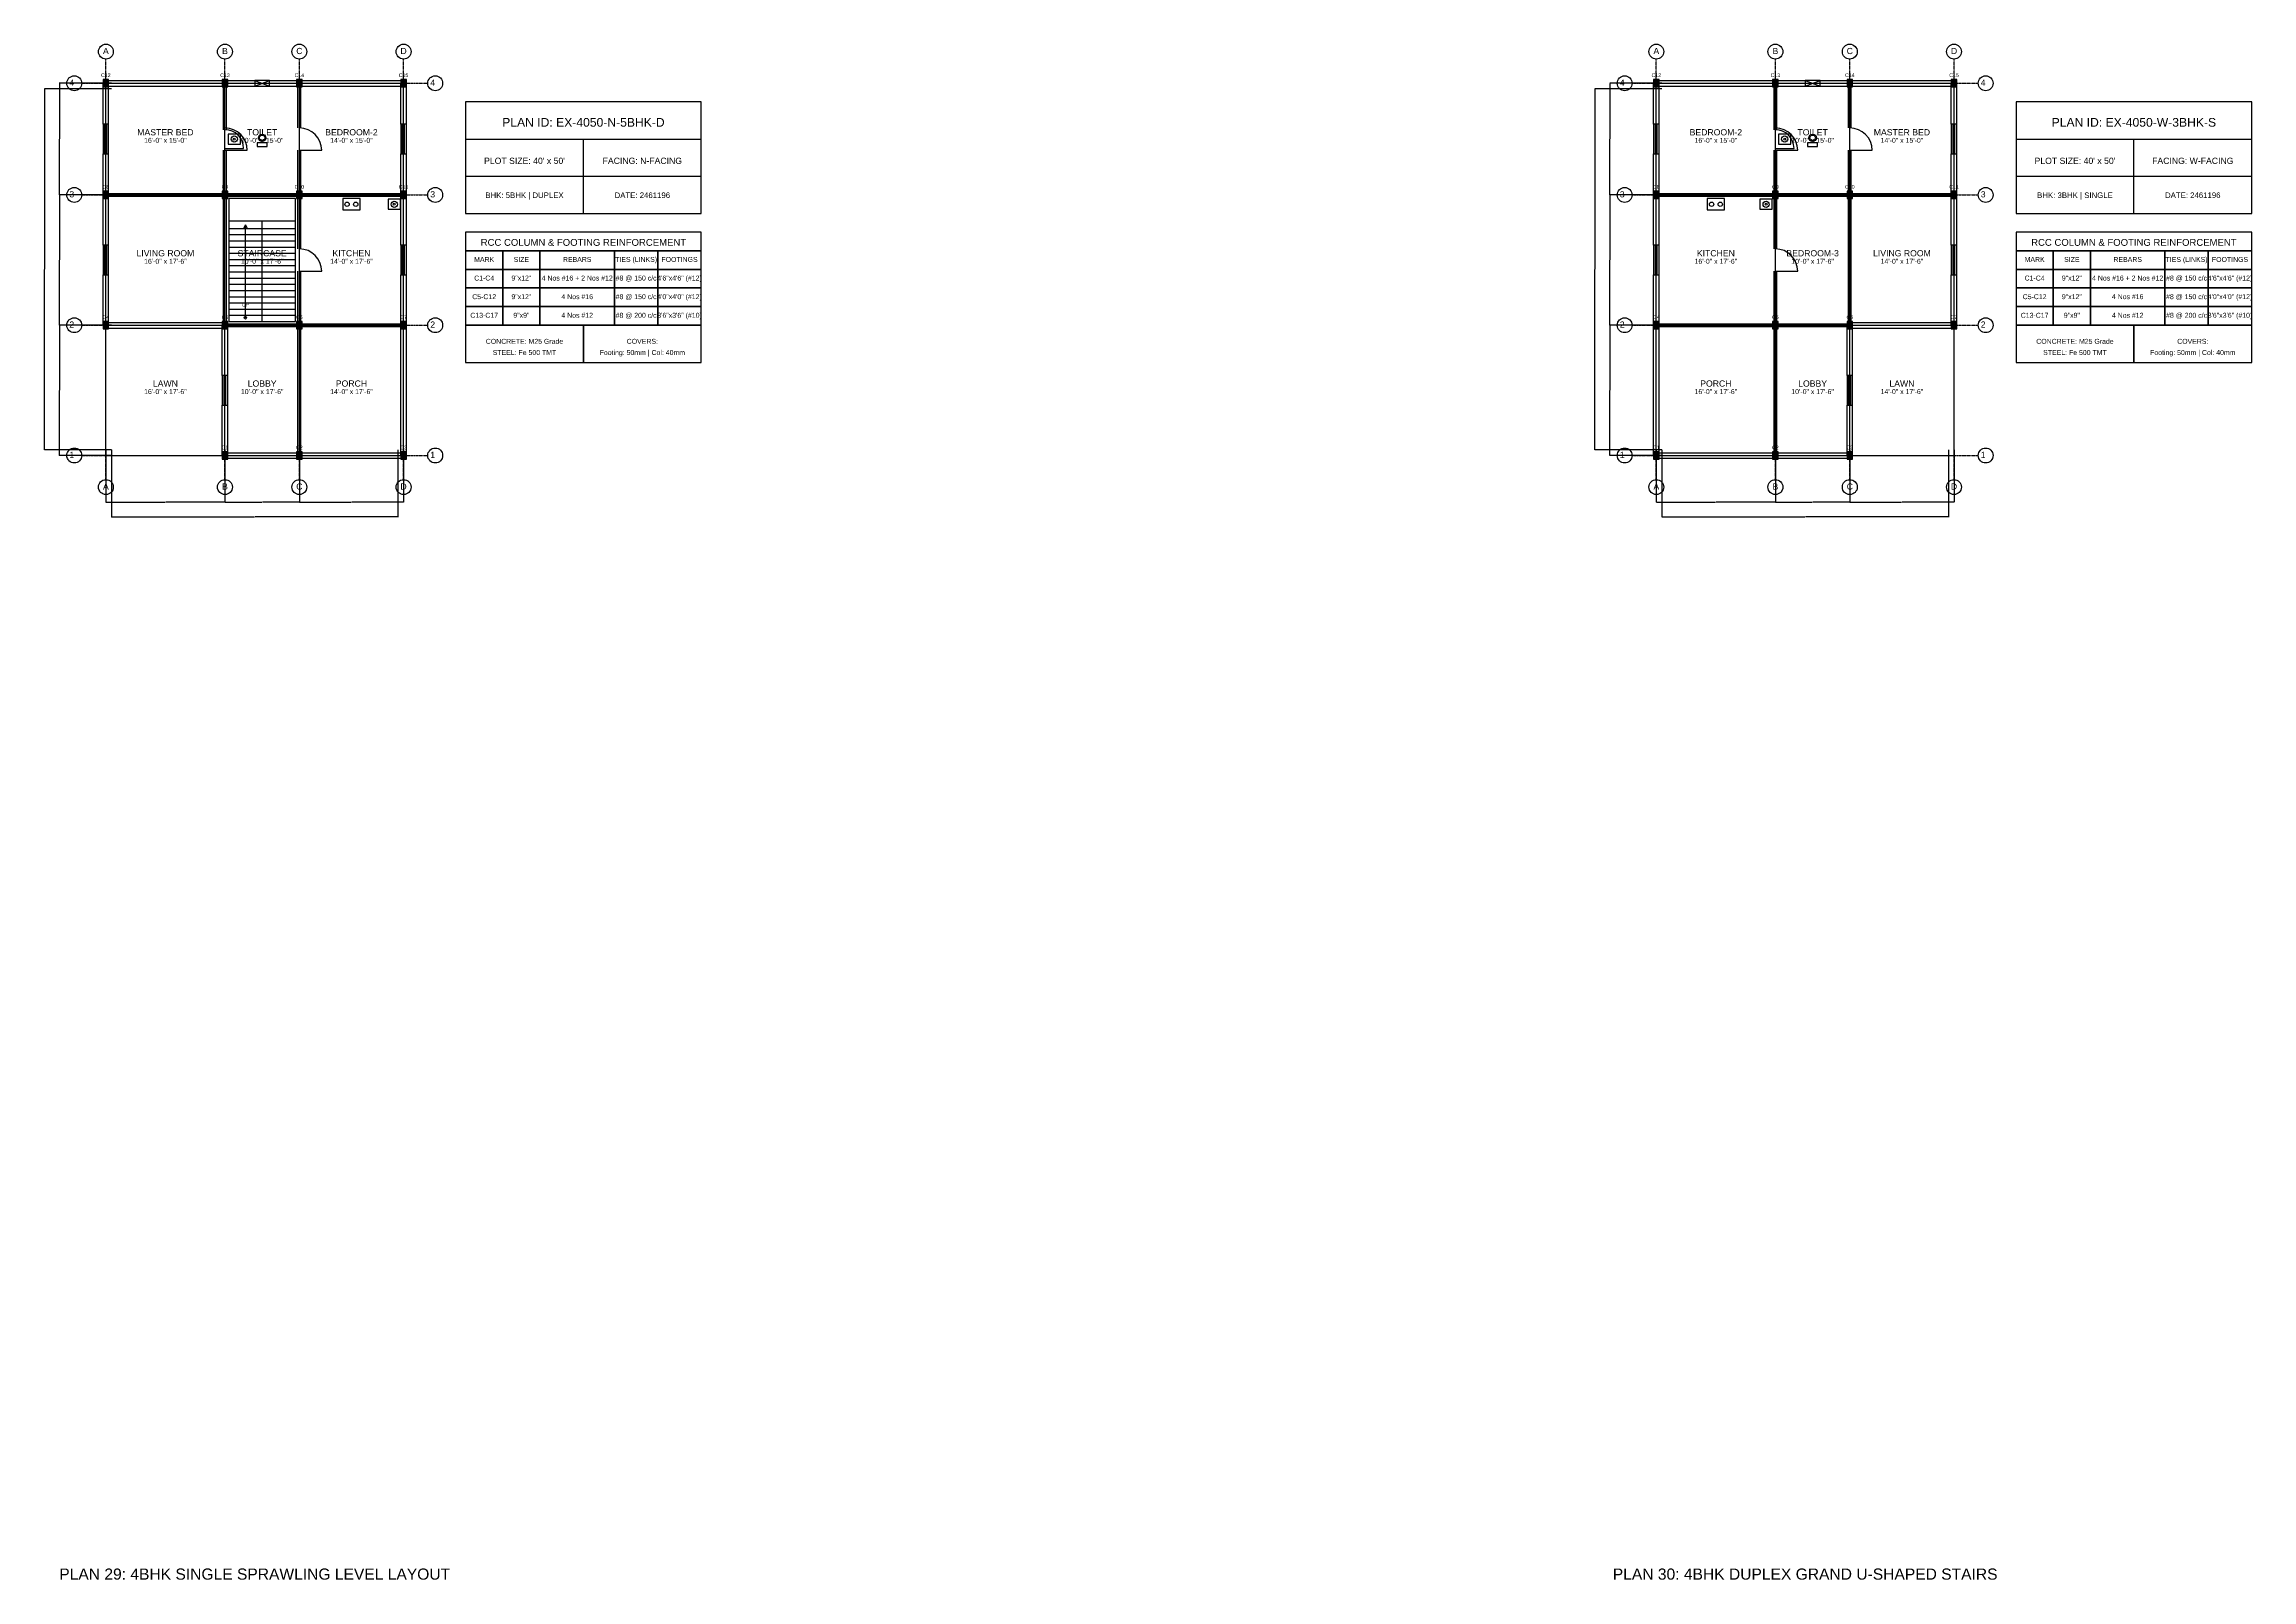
# Model space of a CAD drawing. Header units: inches. Extents: x -134 to 23580, y -99 to 23207.
# Drawn here: x 19900 to 23460, y 5688 to 8163 of the extents above; entities that cross this region are included whole.
import ezdxf
from ezdxf.enums import TextEntityAlignment as Align

# ---------------------------------------------------------------- set-up
doc = ezdxf.new("R2010")
doc.units = ezdxf.units.IN
doc.header["$MEASUREMENT"] = 0
doc.linetypes.add('CENTER', pattern=[2, 1.25, -0.25, 0.25, -0.25])
for name, color, linetype in [('A-COL-HATCH', 251, 'Continuous'), ('A-COLUMN', 1, 'Continuous'), ('A-DIM', 5, 'Continuous'), ('A-DOOR', 30, 'Continuous'), ('A-FIXTURE', 8, 'Continuous'), ('A-STAIR', 6, 'Continuous'), ('A-TEXT', 2, 'Continuous'), ('A-WALL-EXT', 7, 'Continuous'), ('A-WALL-INT', 9, 'Continuous'), ('A-WINDOW', 4, 'Continuous'), ('S-BEAM-FRAMING', 2, 'Continuous'), ('S-BUBBLE', 4, 'Continuous'), ('S-GRID-CENTER', 8, 'CENTER'), ('S-TABLE', 7, 'Continuous'), ('S-TEXT', 3, 'Continuous')]:
    doc.layers.add(name, color=color, linetype=linetype)
doc.styles.get("Standard").update_dxf_attribs({"font": 'arial.ttf'})
doc.dimstyles.get("Standard").update_dxf_attribs({"dimtxt": 0.18, "dimasz": 0.18, "dimexe": 0.18, "dimexo": 0.0625, "dimgap": 0.09, "dimtad": 0, "dimtih": 1, "dimtoh": 1, "dimdec": 4, "dimzin": 0, "dimdsep": 46, "dimtxsty": 'Standard', "dimcen": 0.09, "dimadec": 0, "dimazin": 0, "dimtfac": 1, "dimtdec": 4, "dimtofl": 0, "dimtmove": 0, "dimatfit": 3, "dimfxl": 1, "dimtolj": 1, "dimtzin": 0, "dimarcsym": 0})

# ---------------------------------------------------------------- blocks, each defined once
blk = doc.blocks.new('*D357')
at = {"layer": 'A-DIM', "color": 0, "lineweight": -2, "transparency": 16777216}
for p, q in [((20000, 7508.9), (20000, 7424.8)), ((20192, 7508.9), (20192, 7424.8)), ((20000.2, 7425), (20095.4, 7425)), ((20191.8, 7425), (20096.6, 7425))]:
    blk.add_line(p, q, dxfattribs=at)
at = {"layer": 'A-DIM', "color": 0, "transparency": 16777216}
for points in [[(20000.2, 7425), (20000.2, 7425), (20000, 7425)], [(20191.8, 7425), (20191.8, 7425), (20192, 7425)]]:
    blk.add_solid(points, dxfattribs=at)
at = {"layer": 'Defpoints', "color": 0, "transparency": 16777216}
for p in [(20000, 7509), (20192, 7509), (20192, 7425)]:
    blk.add_point(p, dxfattribs=at)
at = {"layer": 'A-DIM', "color": 0, "transparency": 16777216, "insert": (20096, 7425), "char_height": 0.18, "attachment_point": 5}
blk.add_mtext('\\A1;192.0000', dxfattribs=at)
blk = doc.blocks.new('*D358')
at = {"layer": 'A-DIM', "color": 0, "lineweight": -2, "transparency": 16777216}
for p, q in [((20192, 7508.9), (20192, 7424.8)), ((20312, 7508.9), (20312, 7424.8)), ((20192.2, 7425), (20251.4, 7425)), ((20311.8, 7425), (20252.6, 7425))]:
    blk.add_line(p, q, dxfattribs=at)
at = {"layer": 'A-DIM', "color": 0, "transparency": 16777216}
for points in [[(20192.2, 7425), (20192.2, 7425), (20192, 7425)], [(20311.8, 7425), (20311.8, 7425), (20312, 7425)]]:
    blk.add_solid(points, dxfattribs=at)
at = {"layer": 'Defpoints', "color": 0, "transparency": 16777216}
for p in [(20192, 7509), (20312, 7509), (20312, 7425)]:
    blk.add_point(p, dxfattribs=at)
at = {"layer": 'A-DIM', "color": 0, "transparency": 16777216, "insert": (20252, 7425), "char_height": 0.18, "attachment_point": 5}
blk.add_mtext('\\A1;120.0000', dxfattribs=at)
blk = doc.blocks.new('*D359')
at = {"layer": 'A-DIM', "color": 0, "lineweight": -2, "transparency": 16777216}
for p, q in [((20312, 7508.9), (20312, 7424.8)), ((20480, 7508.9), (20480, 7424.8)), ((20312.2, 7425), (20395.4, 7425)), ((20479.8, 7425), (20396.6, 7425))]:
    blk.add_line(p, q, dxfattribs=at)
at = {"layer": 'A-DIM', "color": 0, "transparency": 16777216}
for points in [[(20312.2, 7425), (20312.2, 7425), (20312, 7425)], [(20479.8, 7425), (20479.8, 7425), (20480, 7425)]]:
    blk.add_solid(points, dxfattribs=at)
at = {"layer": 'Defpoints', "color": 0, "transparency": 16777216}
for p in [(20312, 7509), (20480, 7509), (20480, 7425)]:
    blk.add_point(p, dxfattribs=at)
at = {"layer": 'A-DIM', "color": 0, "transparency": 16777216, "insert": (20396, 7425), "char_height": 0.18, "attachment_point": 5}
blk.add_mtext('\\A1;168.0000', dxfattribs=at)
blk = doc.blocks.new('*D360')
at = {"layer": 'A-DIM', "color": 0, "lineweight": -2, "transparency": 16777216}
for p, q in [((20009, 7508.9375), (20009, 7400.82)), ((20471, 7508.9375), (20471, 7400.82)), ((20009.18, 7401), (20239.393206, 7401)), ((20470.82, 7401), (20240.606794, 7401))]:
    blk.add_line(p, q, dxfattribs=at)
at = {"layer": 'A-DIM', "color": 0, "transparency": 16777216}
for points in [[(20009.18, 7401.03), (20009.18, 7400.97), (20009, 7401)], [(20470.82, 7401.03), (20470.82, 7400.97), (20471, 7401)]]:
    blk.add_solid(points, dxfattribs=at)
at = {"layer": 'Defpoints', "color": 0, "transparency": 16777216}
for p in [(20009, 7509), (20471, 7509), (20471, 7401)]:
    blk.add_point(p, dxfattribs=at)
at = {"layer": 'A-DIM', "color": 0, "transparency": 16777216, "insert": (20240, 7401), "char_height": 0.18, "attachment_point": 5}
blk.add_mtext('\\A1;462.0000', dxfattribs=at)
blk = doc.blocks.new('*D361')
at = {"layer": 'A-DIM', "color": 0, "lineweight": -2, "transparency": 16777216}
for p, q in [((20008.9, 7710), (19924.8, 7710)), ((19925, 7709.8), (19925, 7605.2)), ((19925, 7500.2), (19925, 7604.8)), ((20008.9, 7500), (19924.8, 7500))]:
    blk.add_line(p, q, dxfattribs=at)
at = {"layer": 'A-DIM', "color": 0, "transparency": 16777216}
for points in [[(19925, 7709.8), (19925, 7709.8), (19925, 7710)], [(19925, 7500.2), (19925, 7500.2), (19925, 7500)]]:
    blk.add_solid(points, dxfattribs=at)
at = {"layer": 'Defpoints', "color": 0, "transparency": 16777216}
for p in [(19925, 7710), (20009, 7710), (20009, 7500)]:
    blk.add_point(p, dxfattribs=at)
at = {"layer": 'A-DIM', "color": 0, "transparency": 16777216, "insert": (19925, 7605), "char_height": 0.18, "attachment_point": 5}
blk.add_mtext('\\A1;210.0000', dxfattribs=at)
blk = doc.blocks.new('*D362')
at = {"layer": 'A-DIM', "color": 0, "lineweight": -2, "transparency": 16777216}
for p, q in [((20008.9, 7920), (19924.8, 7920)), ((19925, 7919.8), (19925, 7815.2)), ((19925, 7710.2), (19925, 7814.8)), ((20008.9, 7710), (19924.8, 7710))]:
    blk.add_line(p, q, dxfattribs=at)
at = {"layer": 'A-DIM', "color": 0, "transparency": 16777216}
for points in [[(19925, 7919.8), (19925, 7919.8), (19925, 7920)], [(19925, 7710.2), (19925, 7710.2), (19925, 7710)]]:
    blk.add_solid(points, dxfattribs=at)
at = {"layer": 'Defpoints', "color": 0, "transparency": 16777216}
for p in [(19925, 7920), (20009, 7920), (20009, 7710)]:
    blk.add_point(p, dxfattribs=at)
at = {"layer": 'A-DIM', "color": 0, "transparency": 16777216, "insert": (19925, 7815), "char_height": 0.18, "attachment_point": 5}
blk.add_mtext('\\A1;210.0000', dxfattribs=at)
blk = doc.blocks.new('*D363')
at = {"layer": 'A-DIM', "color": 0, "lineweight": -2, "transparency": 16777216}
for p, q in [((20008.9, 8100), (19924.8, 8100)), ((19925, 8099.8), (19925, 8010.2)), ((19925, 7920.2), (19925, 8009.8)), ((20008.9, 7920), (19924.8, 7920))]:
    blk.add_line(p, q, dxfattribs=at)
at = {"layer": 'A-DIM', "color": 0, "transparency": 16777216}
for points in [[(19925, 8099.8), (19925, 8099.8), (19925, 8100)], [(19925, 7920.2), (19925, 7920.2), (19925, 7920)]]:
    blk.add_solid(points, dxfattribs=at)
at = {"layer": 'Defpoints', "color": 0, "transparency": 16777216}
for p in [(19925, 8100), (20009, 8100), (20009, 7920)]:
    blk.add_point(p, dxfattribs=at)
at = {"layer": 'A-DIM', "color": 0, "transparency": 16777216, "insert": (19925, 8010), "char_height": 0.18, "attachment_point": 5}
blk.add_mtext('\\A1;180.0000', dxfattribs=at)
blk = doc.blocks.new('*D364')
at = {"layer": 'A-DIM', "color": 0, "lineweight": -2, "transparency": 16777216}
for p, q in [((20008.9, 8091), (19900.8, 8091)), ((19901, 8090.8), (19901, 7800.2)), ((19901, 7509.2), (19901, 7799.8)), ((20008.9, 7509), (19900.8, 7509))]:
    blk.add_line(p, q, dxfattribs=at)
at = {"layer": 'A-DIM', "color": 0, "transparency": 16777216}
for points in [[(19901, 8090.8), (19901, 8090.8), (19901, 8091)], [(19901, 7509.2), (19901, 7509.2), (19901, 7509)]]:
    blk.add_solid(points, dxfattribs=at)
at = {"layer": 'Defpoints', "color": 0, "transparency": 16777216}
for p in [(19901, 8091), (20009, 8091), (20009, 7509)]:
    blk.add_point(p, dxfattribs=at)
at = {"layer": 'A-DIM', "color": 0, "transparency": 16777216, "insert": (19901, 7800), "char_height": 0.18, "attachment_point": 5}
blk.add_mtext('\\A1;582.0000', dxfattribs=at)
blk = doc.blocks.new('*D365')
at = {"layer": 'A-DIM', "color": 0, "lineweight": -2, "transparency": 16777216}
for p, q in [((22500, 7508.9), (22500, 7424.8)), ((22692, 7508.9), (22692, 7424.8)), ((22500.2, 7425), (22595.4, 7425)), ((22691.8, 7425), (22596.6, 7425))]:
    blk.add_line(p, q, dxfattribs=at)
at = {"layer": 'A-DIM', "color": 0, "transparency": 16777216}
for points in [[(22500.2, 7425), (22500.2, 7425), (22500, 7425)], [(22691.8, 7425), (22691.8, 7425), (22692, 7425)]]:
    blk.add_solid(points, dxfattribs=at)
at = {"layer": 'Defpoints', "color": 0, "transparency": 16777216}
for p in [(22500, 7509), (22692, 7509), (22692, 7425)]:
    blk.add_point(p, dxfattribs=at)
at = {"layer": 'A-DIM', "color": 0, "transparency": 16777216, "insert": (22596, 7425), "char_height": 0.18, "attachment_point": 5}
blk.add_mtext('\\A1;192.0000', dxfattribs=at)
blk = doc.blocks.new('*D366')
at = {"layer": 'A-DIM', "color": 0, "lineweight": -2, "transparency": 16777216}
for p, q in [((22692, 7508.9), (22692, 7424.8)), ((22812, 7508.9), (22812, 7424.8)), ((22692.2, 7425), (22751.4, 7425)), ((22811.8, 7425), (22752.6, 7425))]:
    blk.add_line(p, q, dxfattribs=at)
at = {"layer": 'A-DIM', "color": 0, "transparency": 16777216}
for points in [[(22692.2, 7425), (22692.2, 7425), (22692, 7425)], [(22811.8, 7425), (22811.8, 7425), (22812, 7425)]]:
    blk.add_solid(points, dxfattribs=at)
at = {"layer": 'Defpoints', "color": 0, "transparency": 16777216}
for p in [(22692, 7509), (22812, 7509), (22812, 7425)]:
    blk.add_point(p, dxfattribs=at)
at = {"layer": 'A-DIM', "color": 0, "transparency": 16777216, "insert": (22752, 7425), "char_height": 0.18, "attachment_point": 5}
blk.add_mtext('\\A1;120.0000', dxfattribs=at)
blk = doc.blocks.new('*D367')
at = {"layer": 'A-DIM', "color": 0, "lineweight": -2, "transparency": 16777216}
for p, q in [((22812, 7508.9), (22812, 7424.8)), ((22980, 7508.9), (22980, 7424.8)), ((22812.2, 7425), (22895.4, 7425)), ((22979.8, 7425), (22896.6, 7425))]:
    blk.add_line(p, q, dxfattribs=at)
at = {"layer": 'A-DIM', "color": 0, "transparency": 16777216}
for points in [[(22812.2, 7425), (22812.2, 7425), (22812, 7425)], [(22979.8, 7425), (22979.8, 7425), (22980, 7425)]]:
    blk.add_solid(points, dxfattribs=at)
at = {"layer": 'Defpoints', "color": 0, "transparency": 16777216}
for p in [(22812, 7509), (22980, 7509), (22980, 7425)]:
    blk.add_point(p, dxfattribs=at)
at = {"layer": 'A-DIM', "color": 0, "transparency": 16777216, "insert": (22896, 7425), "char_height": 0.18, "attachment_point": 5}
blk.add_mtext('\\A1;168.0000', dxfattribs=at)
blk = doc.blocks.new('*D368')
at = {"layer": 'A-DIM', "color": 0, "lineweight": -2, "transparency": 16777216}
for p, q in [((22509, 7508.9375), (22509, 7400.82)), ((22971, 7508.9375), (22971, 7400.82)), ((22509.18, 7401), (22739.393206, 7401)), ((22970.82, 7401), (22740.606794, 7401))]:
    blk.add_line(p, q, dxfattribs=at)
at = {"layer": 'A-DIM', "color": 0, "transparency": 16777216}
for points in [[(22509.18, 7401.03), (22509.18, 7400.97), (22509, 7401)], [(22970.82, 7401.03), (22970.82, 7400.97), (22971, 7401)]]:
    blk.add_solid(points, dxfattribs=at)
at = {"layer": 'Defpoints', "color": 0, "transparency": 16777216}
for p in [(22509, 7509), (22971, 7509), (22971, 7401)]:
    blk.add_point(p, dxfattribs=at)
at = {"layer": 'A-DIM', "color": 0, "transparency": 16777216, "insert": (22740, 7401), "char_height": 0.18, "attachment_point": 5}
blk.add_mtext('\\A1;462.0000', dxfattribs=at)
blk = doc.blocks.new('*D369')
at = {"layer": 'A-DIM', "color": 0, "lineweight": -2, "transparency": 16777216}
for p, q in [((22508.9, 7710), (22424.8, 7710)), ((22425, 7709.8), (22425, 7605.2)), ((22425, 7500.2), (22425, 7604.8)), ((22508.9, 7500), (22424.8, 7500))]:
    blk.add_line(p, q, dxfattribs=at)
at = {"layer": 'A-DIM', "color": 0, "transparency": 16777216}
for points in [[(22425, 7709.8), (22425, 7709.8), (22425, 7710)], [(22425, 7500.2), (22425, 7500.2), (22425, 7500)]]:
    blk.add_solid(points, dxfattribs=at)
at = {"layer": 'Defpoints', "color": 0, "transparency": 16777216}
for p in [(22425, 7710), (22509, 7710), (22509, 7500)]:
    blk.add_point(p, dxfattribs=at)
at = {"layer": 'A-DIM', "color": 0, "transparency": 16777216, "insert": (22425, 7605), "char_height": 0.18, "attachment_point": 5}
blk.add_mtext('\\A1;210.0000', dxfattribs=at)
blk = doc.blocks.new('*D370')
at = {"layer": 'A-DIM', "color": 0, "lineweight": -2, "transparency": 16777216}
for p, q in [((22508.9, 7920), (22424.8, 7920)), ((22425, 7919.8), (22425, 7815.2)), ((22425, 7710.2), (22425, 7814.8)), ((22508.9, 7710), (22424.8, 7710))]:
    blk.add_line(p, q, dxfattribs=at)
at = {"layer": 'A-DIM', "color": 0, "transparency": 16777216}
for points in [[(22425, 7919.8), (22425, 7919.8), (22425, 7920)], [(22425, 7710.2), (22425, 7710.2), (22425, 7710)]]:
    blk.add_solid(points, dxfattribs=at)
at = {"layer": 'Defpoints', "color": 0, "transparency": 16777216}
for p in [(22425, 7920), (22509, 7920), (22509, 7710)]:
    blk.add_point(p, dxfattribs=at)
at = {"layer": 'A-DIM', "color": 0, "transparency": 16777216, "insert": (22425, 7815), "char_height": 0.18, "attachment_point": 5}
blk.add_mtext('\\A1;210.0000', dxfattribs=at)
blk = doc.blocks.new('*D371')
at = {"layer": 'A-DIM', "color": 0, "lineweight": -2, "transparency": 16777216}
for p, q in [((22508.9, 8100), (22424.8, 8100)), ((22425, 8099.8), (22425, 8010.2)), ((22425, 7920.2), (22425, 8009.8)), ((22508.9, 7920), (22424.8, 7920))]:
    blk.add_line(p, q, dxfattribs=at)
at = {"layer": 'A-DIM', "color": 0, "transparency": 16777216}
for points in [[(22425, 8099.8), (22425, 8099.8), (22425, 8100)], [(22425, 7920.2), (22425, 7920.2), (22425, 7920)]]:
    blk.add_solid(points, dxfattribs=at)
at = {"layer": 'Defpoints', "color": 0, "transparency": 16777216}
for p in [(22425, 8100), (22509, 8100), (22509, 7920)]:
    blk.add_point(p, dxfattribs=at)
at = {"layer": 'A-DIM', "color": 0, "transparency": 16777216, "insert": (22425, 8010), "char_height": 0.18, "attachment_point": 5}
blk.add_mtext('\\A1;180.0000', dxfattribs=at)
blk = doc.blocks.new('*D372')
at = {"layer": 'A-DIM', "color": 0, "lineweight": -2, "transparency": 16777216}
for p, q in [((22508.9, 8091), (22400.8, 8091)), ((22401, 8090.8), (22401, 7800.2)), ((22401, 7509.2), (22401, 7799.8)), ((22508.9, 7509), (22400.8, 7509))]:
    blk.add_line(p, q, dxfattribs=at)
at = {"layer": 'A-DIM', "color": 0, "transparency": 16777216}
for points in [[(22401, 8090.8), (22401, 8090.8), (22401, 8091)], [(22401, 7509.2), (22401, 7509.2), (22401, 7509)]]:
    blk.add_solid(points, dxfattribs=at)
at = {"layer": 'Defpoints', "color": 0, "transparency": 16777216}
for p in [(22401, 8091), (22509, 8091), (22509, 7509)]:
    blk.add_point(p, dxfattribs=at)
at = {"layer": 'A-DIM', "color": 0, "transparency": 16777216, "insert": (22401, 7800), "char_height": 0.18, "attachment_point": 5}
blk.add_mtext('\\A1;582.0000', dxfattribs=at)

msp = doc.modelspace()

# ---------------------------------------------------------------- linework, layer by layer
at = {"layer": 'A-COL-HATCH'}
for points in [[(19995.5, 8094), (20004.5, 8094), (19995.5, 8106), (20004.5, 8106)], [(20187.5, 8094), (20196.5, 8094), (20187.5, 8106), (20196.5, 8106)], [(20307.5, 8094), (20316.5, 8094), (20307.5, 8106), (20316.5, 8106)], [(20475.5, 8094), (20484.5, 8094), (20475.5, 8106), (20484.5, 8106)], [(22495.5, 8094), (22504.5, 8094), (22495.5, 8106), (22504.5, 8106)], [(22687.5, 8094), (22696.5, 8094), (22687.5, 8106), (22696.5, 8106)], [(22807.5, 8094), (22816.5, 8094), (22807.5, 8106), (22816.5, 8106)], [(22975.5, 8094), (22984.5, 8094), (22975.5, 8106), (22984.5, 8106)], [(19995.5, 7914), (20004.5, 7914), (19995.5, 7926), (20004.5, 7926)], [(20187.5, 7914), (20196.5, 7914), (20187.5, 7926), (20196.5, 7926)], [(20307.5, 7914), (20316.5, 7914), (20307.5, 7926), (20316.5, 7926)], [(20475.5, 7914), (20484.5, 7914), (20475.5, 7926), (20484.5, 7926)], [(22495.5, 7914), (22504.5, 7914), (22495.5, 7926), (22504.5, 7926)], [(22687.5, 7914), (22696.5, 7914), (22687.5, 7926), (22696.5, 7926)], [(22807.5, 7914), (22816.5, 7914), (22807.5, 7926), (22816.5, 7926)], [(22975.5, 7914), (22984.5, 7914), (22975.5, 7926), (22984.5, 7926)], [(19995.5, 7704), (20004.5, 7704), (19995.5, 7716), (20004.5, 7716)], [(20187.5, 7704), (20196.5, 7704), (20187.5, 7716), (20196.5, 7716)], [(20307.5, 7704), (20316.5, 7704), (20307.5, 7716), (20316.5, 7716)], [(20475.5, 7704), (20484.5, 7704), (20475.5, 7716), (20484.5, 7716)], [(22495.5, 7704), (22504.5, 7704), (22495.5, 7716), (22504.5, 7716)], [(22687.5, 7704), (22696.5, 7704), (22687.5, 7716), (22696.5, 7716)], [(22807.5, 7704), (22816.5, 7704), (22807.5, 7716), (22816.5, 7716)], [(22975.5, 7704), (22984.5, 7704), (22975.5, 7716), (22984.5, 7716)], [(20187.5, 7494), (20196.5, 7494), (20187.5, 7506), (20196.5, 7506)], [(20307.5, 7494), (20316.5, 7494), (20307.5, 7506), (20316.5, 7506)], [(20475.5, 7494), (20484.5, 7494), (20475.5, 7506), (20484.5, 7506)], [(22495.5, 7494), (22504.5, 7494), (22495.5, 7506), (22504.5, 7506)], [(22687.5, 7494), (22696.5, 7494), (22687.5, 7506), (22696.5, 7506)], [(22807.5, 7494), (22816.5, 7494), (22807.5, 7506), (22816.5, 7506)]]:
    msp.add_solid(points, dxfattribs=at)
at = {"layer": 'A-COLUMN'}
for points in [[(19995.5, 8094), (20004.5, 8094), (20004.5, 8106), (19995.5, 8106)], [(20187.5, 8094), (20196.5, 8094), (20196.5, 8106), (20187.5, 8106)], [(20307.5, 8094), (20316.5, 8094), (20316.5, 8106), (20307.5, 8106)], [(20475.5, 8094), (20484.5, 8094), (20484.5, 8106), (20475.5, 8106)], [(22495.5, 8094), (22504.5, 8094), (22504.5, 8106), (22495.5, 8106)], [(22687.5, 8094), (22696.5, 8094), (22696.5, 8106), (22687.5, 8106)], [(22807.5, 8094), (22816.5, 8094), (22816.5, 8106), (22807.5, 8106)], [(22975.5, 8094), (22984.5, 8094), (22984.5, 8106), (22975.5, 8106)], [(19995.5, 7914), (20004.5, 7914), (20004.5, 7926), (19995.5, 7926)], [(20187.5, 7914), (20196.5, 7914), (20196.5, 7926), (20187.5, 7926)], [(20307.5, 7914), (20316.5, 7914), (20316.5, 7926), (20307.5, 7926)], [(20475.5, 7914), (20484.5, 7914), (20484.5, 7926), (20475.5, 7926)], [(22495.5, 7914), (22504.5, 7914), (22504.5, 7926), (22495.5, 7926)], [(22687.5, 7914), (22696.5, 7914), (22696.5, 7926), (22687.5, 7926)], [(22807.5, 7914), (22816.5, 7914), (22816.5, 7926), (22807.5, 7926)], [(22975.5, 7914), (22984.5, 7914), (22984.5, 7926), (22975.5, 7926)], [(19995.5, 7704), (20004.5, 7704), (20004.5, 7716), (19995.5, 7716)], [(20187.5, 7704), (20196.5, 7704), (20196.5, 7716), (20187.5, 7716)], [(20307.5, 7704), (20316.5, 7704), (20316.5, 7716), (20307.5, 7716)], [(20475.5, 7704), (20484.5, 7704), (20484.5, 7716), (20475.5, 7716)], [(22495.5, 7704), (22504.5, 7704), (22504.5, 7716), (22495.5, 7716)], [(22687.5, 7704), (22696.5, 7704), (22696.5, 7716), (22687.5, 7716)], [(22807.5, 7704), (22816.5, 7704), (22816.5, 7716), (22807.5, 7716)], [(22975.5, 7704), (22984.5, 7704), (22984.5, 7716), (22975.5, 7716)], [(20187.5, 7494), (20196.5, 7494), (20196.5, 7506), (20187.5, 7506)], [(20307.5, 7494), (20316.5, 7494), (20316.5, 7506), (20307.5, 7506)], [(20475.5, 7494), (20484.5, 7494), (20484.5, 7506), (20475.5, 7506)], [(22495.5, 7494), (22504.5, 7494), (22504.5, 7506), (22495.5, 7506)], [(22687.5, 7494), (22696.5, 7494), (22696.5, 7506), (22687.5, 7506)], [(22807.5, 7494), (22816.5, 7494), (22816.5, 7506), (22807.5, 7506)]]:
    msp.add_lwpolyline(points, close=True, dxfattribs=at)
at = {"layer": 'A-DOOR'}
for p, q in [((20192, 7995), (20222, 7995)), ((20192, 7992), (20228, 7992)), ((20312, 7992), (20348, 7992)), ((22692, 7995), (22722, 7995)), ((22692, 7992), (22728, 7992)), ((22812, 7992), (22848, 7992)), ((20312, 7797), (20348, 7797)), ((22692, 7797), (22728, 7797)), ((22692, 7797), (22728, 7797))]:
    msp.add_line(p, q, dxfattribs=at)
for centre, radius in [((20192, 7992), 36), ((20192, 7995), 30), ((20312, 7992), 36), ((22692, 7992), 36), ((22692, 7995), 30), ((22812, 7992), 36), ((20312, 7797), 36), ((22692, 7797), 36), ((22692, 7797), 36)]:
    msp.add_arc(centre, radius, 0, 90, dxfattribs=at)
at = {"layer": 'A-FIXTURE'}
for points in [[(20197, 8002), (20217, 8002), (20217, 8018), (20197, 8018)], [(22697, 8002), (22717, 8002), (22717, 8018), (22697, 8018)], [(20244, 7998), (20260, 7998), (20260, 8004), (20244, 8004)], [(22744, 7998), (22760, 7998), (22760, 8004), (22744, 8004)], [(20382, 7896), (20410, 7896), (20410, 7914), (20382, 7914)], [(20455, 7897), (20475, 7897), (20475, 7913), (20455, 7913)], [(22582, 7896), (22610, 7896), (22610, 7914), (22582, 7914)], [(22667, 7897), (22687, 7897), (22687, 7913), (22667, 7913)]]:
    msp.add_lwpolyline(points, close=True, dxfattribs=at)
for centre, radius in [((20207, 8010), 5), ((20207, 8010), 1.5), ((20252, 8012), 6), ((20252, 8012), 4.5), ((22707, 8010), 5), ((22707, 8010), 1.5), ((22752, 8012), 6), ((22752, 8012), 4.5), ((20389, 7905), 3.5), ((20403, 7905), 3.5), ((20465, 7905), 5), ((20465, 7905), 1.5), ((22589, 7905), 3.5), ((22603, 7905), 3.5), ((22677, 7905), 5), ((22677, 7905), 1.5)]:
    msp.add_circle(centre, radius, dxfattribs=at)
at = {"layer": 'A-STAIR'}
for p, q in [((20198, 7878), (20306, 7878)), ((20225, 7872), (20222, 7866)), ((20225, 7722), (20225, 7872)), ((20225, 7872), (20228, 7866)), ((20252, 7716), (20252, 7878)), ((20198, 7866), (20252, 7866)), ((20198, 7856), (20252, 7856)), ((20198, 7846), (20252, 7846)), ((20198, 7836), (20252, 7836)), ((20252, 7866), (20306, 7866)), ((20252, 7856), (20306, 7856)), ((20252, 7846), (20306, 7846)), ((20252, 7836), (20306, 7836)), ((20198, 7826), (20252, 7826)), ((20198, 7816), (20252, 7816)), ((20198, 7806), (20252, 7806)), ((20198, 7796), (20252, 7796)), ((20252, 7826), (20306, 7826)), ((20252, 7816), (20306, 7816)), ((20252, 7806), (20306, 7806)), ((20252, 7796), (20306, 7796)), ((20198, 7786), (20252, 7786)), ((20198, 7776), (20252, 7776)), ((20198, 7766), (20252, 7766)), ((20252, 7786), (20306, 7786)), ((20252, 7776), (20306, 7776)), ((20252, 7766), (20306, 7766)), ((20198, 7756), (20252, 7756)), ((20198, 7746), (20252, 7746)), ((20198, 7736), (20252, 7736)), ((20198, 7726), (20252, 7726)), ((20252, 7756), (20306, 7756)), ((20252, 7746), (20306, 7746)), ((20252, 7736), (20306, 7736)), ((20252, 7726), (20306, 7726))]:
    msp.add_line(p, q, dxfattribs=at)
msp.add_lwpolyline([(20198, 7716), (20306, 7716), (20306, 7914), (20198, 7914)], close=True, dxfattribs=at)
msp.add_circle((20225, 7722), 2, dxfattribs=at)
at = {"layer": 'A-WALL-EXT'}
for p, q in [((19995.5, 8034), (19995.5, 8100)), ((20000, 8104.5), (20192, 8104.5)), ((20000, 8095.5), (20192, 8095.5)), ((20004.5, 8034), (20004.5, 8100)), ((20192, 8104.5), (20240, 8104.5)), ((20192, 8095.5), (20240, 8095.5)), ((20264, 8104.5), (20312, 8104.5)), ((20264, 8095.5), (20312, 8095.5)), ((20312, 8104.5), (20480, 8104.5)), ((20312, 8095.5), (20480, 8095.5)), ((20475.5, 8034), (20475.5, 8100)), ((20484.5, 8034), (20484.5, 8100)), ((22495.5, 8034), (22495.5, 8100)), ((22500, 8104.5), (22692, 8104.5)), ((22500, 8095.5), (22692, 8095.5)), ((22504.5, 8034), (22504.5, 8100)), ((22692, 8104.5), (22740, 8104.5)), ((22692, 8095.5), (22740, 8095.5)), ((22764, 8104.5), (22812, 8104.5)), ((22764, 8095.5), (22812, 8095.5)), ((22812, 8104.5), (22980, 8104.5)), ((22812, 8095.5), (22980, 8095.5)), ((22975.5, 8034), (22975.5, 8100)), ((22984.5, 8034), (22984.5, 8100)), ((20580, 8010), (20960, 8010)), ((20770, 7890), (20770, 8010)), ((23080, 8010), (23460, 8010)), ((23270, 7890), (23270, 8010)), ((19995.5, 7920), (19995.5, 7986)), ((20004.5, 7920), (20004.5, 7986)), ((20475.5, 7920), (20475.5, 7986)), ((20484.5, 7920), (20484.5, 7986)), ((22495.5, 7920), (22495.5, 7986)), ((22504.5, 7920), (22504.5, 7986)), ((22975.5, 7920), (22975.5, 7986)), ((22984.5, 7920), (22984.5, 7986)), ((20580, 7950), (20960, 7950)), ((23080, 7950), (23460, 7950)), ((19995.5, 7839), (19995.5, 7920)), ((20004.5, 7839), (20004.5, 7920)), ((20475.5, 7839), (20475.5, 7920)), ((20484.5, 7839), (20484.5, 7920)), ((22495.5, 7839), (22495.5, 7920)), ((22504.5, 7839), (22504.5, 7920)), ((22975.5, 7839), (22975.5, 7920)), ((22984.5, 7839), (22984.5, 7920)), ((19995.5, 7710), (19995.5, 7791)), ((20004.5, 7710), (20004.5, 7791)), ((20475.5, 7710), (20475.5, 7791)), ((20484.5, 7710), (20484.5, 7791)), ((22495.5, 7710), (22495.5, 7791)), ((22504.5, 7710), (22504.5, 7791)), ((22975.5, 7710), (22975.5, 7791)), ((22984.5, 7710), (22984.5, 7791)), ((20000, 7714.5), (20192, 7714.5)), ((20000, 7705.5), (20192, 7705.5)), ((20187.5, 7629), (20187.5, 7710)), ((20196.5, 7629), (20196.5, 7710)), ((20475.5, 7500), (20475.5, 7710)), ((20484.5, 7500), (20484.5, 7710)), ((22495.5, 7500), (22495.5, 7710)), ((22504.5, 7500), (22504.5, 7710)), ((22807.5, 7629), (22807.5, 7710)), ((22812, 7714.5), (22980, 7714.5)), ((22812, 7705.5), (22980, 7705.5)), ((22816.5, 7629), (22816.5, 7710)), ((20187.5, 7500), (20187.5, 7581)), ((20196.5, 7500), (20196.5, 7581)), ((22807.5, 7500), (22807.5, 7581)), ((22816.5, 7500), (22816.5, 7581)), ((20192, 7504.5), (20312, 7504.5)), ((20192, 7495.5), (20312, 7495.5)), ((20312, 7504.5), (20480, 7504.5)), ((20312, 7495.5), (20480, 7495.5)), ((22500, 7504.5), (22692, 7504.5)), ((22500, 7495.5), (22692, 7495.5)), ((22692, 7504.5), (22812, 7504.5)), ((22692, 7495.5), (22812, 7495.5))]:
    msp.add_line(p, q, dxfattribs=at)
for points in [[(20580, 7890), (20960, 7890), (20960, 8070), (20580, 8070)], [(23080, 7890), (23460, 7890), (23460, 8070), (23080, 8070)]]:
    msp.add_lwpolyline(points, close=True, dxfattribs=at)
at = {"layer": 'A-WALL-INT'}
for p, q in [((20189.75, 8025), (20189.75, 8100)), ((20194.25, 8025), (20194.25, 8100)), ((20309.75, 8028), (20309.75, 8100)), ((20314.25, 8028), (20314.25, 8100)), ((22689.75, 8025), (22689.75, 8100)), ((22694.25, 8025), (22694.25, 8100)), ((22809.75, 8028), (22809.75, 8100)), ((22814.25, 8028), (22814.25, 8100)), ((20189.75, 7920), (20189.75, 7992)), ((20194.25, 7920), (20194.25, 7992)), ((20309.75, 7920), (20309.75, 7992)), ((20314.25, 7920), (20314.25, 7992)), ((22689.75, 7920), (22689.75, 7992)), ((22694.25, 7920), (22694.25, 7992)), ((22809.75, 7920), (22809.75, 7992)), ((22814.25, 7920), (22814.25, 7992)), ((20000, 7922.25), (20192, 7922.25)), ((20000, 7917.75), (20192, 7917.75)), ((20189.75, 7710), (20189.75, 7920)), ((20192, 7922.25), (20312, 7922.25)), ((20192, 7917.75), (20312, 7917.75)), ((20194.25, 7710), (20194.25, 7920)), ((20309.75, 7833), (20309.75, 7920)), ((20312, 7922.25), (20480, 7922.25)), ((20312, 7917.75), (20480, 7917.75)), ((20314.25, 7833), (20314.25, 7920)), ((22500, 7922.25), (22692, 7922.25)), ((22500, 7917.75), (22692, 7917.75)), ((22689.75, 7833), (22689.75, 7920)), ((22692, 7922.25), (22812, 7922.25)), ((22692, 7917.75), (22812, 7917.75)), ((22694.25, 7833), (22694.25, 7920)), ((22809.75, 7710), (22809.75, 7920)), ((22812, 7922.25), (22980, 7922.25)), ((22812, 7917.75), (22980, 7917.75)), ((22814.25, 7710), (22814.25, 7920)), ((20309.75, 7710), (20309.75, 7797)), ((20314.25, 7710), (20314.25, 7797)), ((22689.75, 7710), (22689.75, 7797)), ((22694.25, 7710), (22694.25, 7797)), ((20192, 7712.25), (20312, 7712.25)), ((20192, 7707.75), (20312, 7707.75)), ((20309.75, 7500), (20309.75, 7710)), ((20312, 7712.25), (20480, 7712.25)), ((20312, 7707.75), (20480, 7707.75)), ((20314.25, 7500), (20314.25, 7710)), ((22500, 7712.25), (22692, 7712.25)), ((22500, 7707.75), (22692, 7707.75)), ((22689.75, 7500), (22689.75, 7710)), ((22692, 7712.25), (22812, 7712.25)), ((22692, 7707.75), (22812, 7707.75)), ((22694.25, 7500), (22694.25, 7710))]:
    msp.add_line(p, q, dxfattribs=at)
at = {"layer": 'A-WINDOW'}
for p, q in [((20240, 8095.5), (20264, 8104.5)), ((20240, 8104.5), (20264, 8095.5)), ((22740, 8095.5), (22764, 8104.5)), ((22740, 8104.5), (22764, 8095.5)), ((19998.5, 7986), (19998.5, 8034)), ((20001.5, 7986), (20001.5, 8034)), ((20478.5, 7986), (20478.5, 8034)), ((20481.5, 7986), (20481.5, 8034)), ((22498.5, 7986), (22498.5, 8034)), ((22501.5, 7986), (22501.5, 8034)), ((22978.5, 7986), (22978.5, 8034)), ((22981.5, 7986), (22981.5, 8034)), ((19998.5, 7791), (19998.5, 7839)), ((20001.5, 7791), (20001.5, 7839)), ((20478.5, 7791), (20478.5, 7839)), ((20481.5, 7791), (20481.5, 7839)), ((22498.5, 7791), (22498.5, 7839)), ((22501.5, 7791), (22501.5, 7839)), ((22978.5, 7791), (22978.5, 7839)), ((22981.5, 7791), (22981.5, 7839)), ((20190.5, 7581), (20190.5, 7629)), ((20193.5, 7581), (20193.5, 7629)), ((22810.5, 7581), (22810.5, 7629)), ((22813.5, 7581), (22813.5, 7629))]:
    msp.add_line(p, q, dxfattribs=at)
for points in [[(20240, 8095.5), (20264, 8095.5), (20264, 8104.5), (20240, 8104.5)], [(22740, 8095.5), (22764, 8095.5), (22764, 8104.5), (22740, 8104.5)], [(19995.5, 7986), (20004.5, 7986), (20004.5, 8034), (19995.5, 8034)], [(20475.5, 7986), (20484.5, 7986), (20484.5, 8034), (20475.5, 8034)], [(22495.5, 7986), (22504.5, 7986), (22504.5, 8034), (22495.5, 8034)], [(22975.5, 7986), (22984.5, 7986), (22984.5, 8034), (22975.5, 8034)], [(19995.5, 7791), (20004.5, 7791), (20004.5, 7839), (19995.5, 7839)], [(20475.5, 7791), (20484.5, 7791), (20484.5, 7839), (20475.5, 7839)], [(22495.5, 7791), (22504.5, 7791), (22504.5, 7839), (22495.5, 7839)], [(22975.5, 7791), (22984.5, 7791), (22984.5, 7839), (22975.5, 7839)], [(20187.5, 7581), (20196.5, 7581), (20196.5, 7629), (20187.5, 7629)], [(22807.5, 7581), (22816.5, 7581), (22816.5, 7629), (22807.5, 7629)]]:
    msp.add_lwpolyline(points, close=True, dxfattribs=at)
at = {"layer": 'S-BEAM-FRAMING'}
for p, q in [((20000, 7500), (20000, 8100)), ((20000, 8100), (20480, 8100)), ((20192, 7500), (20192, 8100)), ((20312, 7500), (20312, 8100)), ((20480, 7500), (20480, 8100)), ((22500, 7500), (22500, 8100)), ((22500, 8100), (22980, 8100)), ((22692, 7500), (22692, 8100)), ((22812, 7500), (22812, 8100)), ((22980, 7500), (22980, 8100)), ((20000, 7920), (20480, 7920)), ((22500, 7920), (22980, 7920)), ((20000, 7710), (20480, 7710)), ((22500, 7710), (22980, 7710)), ((20000, 7500), (20480, 7500)), ((22500, 7500), (22980, 7500))]:
    msp.add_line(p, q, dxfattribs=at)
at = {"layer": 'S-BUBBLE'}
for centre in [(20000, 8151), (20192, 8151), (20312, 8151), (20480, 8151), (22500, 8151), (22692, 8151), (22812, 8151), (22980, 8151), (19949, 8100), (20531, 8100), (22449, 8100), (23031, 8100), (19949, 7920), (20531, 7920), (22449, 7920), (23031, 7920), (19949, 7710), (20531, 7710), (22449, 7710), (23031, 7710), (19949, 7500), (20531, 7500), (22449, 7500), (23031, 7500), (20000, 7449), (20192, 7449), (20312, 7449), (20480, 7449), (22500, 7449), (22692, 7449), (22812, 7449), (22980, 7449)]:
    msp.add_circle(centre, 12, dxfattribs=at)
at = {"layer": 'S-GRID-CENTER'}
for p, q in [((20000, 7461), (20000, 8139)), ((20192, 7461), (20192, 8139)), ((20312, 7461), (20312, 8139)), ((20480, 7461), (20480, 8139)), ((22500, 7461), (22500, 8139)), ((22692, 7461), (22692, 8139)), ((22812, 7461), (22812, 8139)), ((22980, 7461), (22980, 8139)), ((19961, 8100), (20519, 8100)), ((22461, 8100), (23019, 8100)), ((19961, 7920), (20519, 7920)), ((22461, 7920), (23019, 7920)), ((19961, 7710), (20519, 7710)), ((22461, 7710), (23019, 7710)), ((19961, 7500), (20519, 7500)), ((22461, 7500), (23019, 7500))]:
    msp.add_line(p, q, dxfattribs=at)
at = {"layer": 'S-TABLE'}
for points in [[(20580, 7830), (20960, 7830), (20960, 7860), (20580, 7860)], [(23080, 7830), (23460, 7830), (23460, 7860), (23080, 7860)], [(20580, 7800), (20640, 7800), (20640, 7830), (20580, 7830)], [(20580, 7770), (20640, 7770), (20640, 7800), (20580, 7800)], [(20640, 7800), (20700, 7800), (20700, 7830), (20640, 7830)], [(20640, 7770), (20700, 7770), (20700, 7800), (20640, 7800)], [(20700, 7800), (20820, 7800), (20820, 7830), (20700, 7830)], [(20700, 7770), (20820, 7770), (20820, 7800), (20700, 7800)], [(20820, 7800), (20890, 7800), (20890, 7830), (20820, 7830)], [(20820, 7770), (20890, 7770), (20890, 7800), (20820, 7800)], [(20890, 7800), (20960, 7800), (20960, 7830), (20890, 7830)], [(20890, 7770), (20960, 7770), (20960, 7800), (20890, 7800)], [(23080, 7800), (23140, 7800), (23140, 7830), (23080, 7830)], [(23080, 7770), (23140, 7770), (23140, 7800), (23080, 7800)], [(23140, 7800), (23200, 7800), (23200, 7830), (23140, 7830)], [(23140, 7770), (23200, 7770), (23200, 7800), (23140, 7800)], [(23200, 7800), (23320, 7800), (23320, 7830), (23200, 7830)], [(23200, 7770), (23320, 7770), (23320, 7800), (23200, 7800)], [(23320, 7800), (23390, 7800), (23390, 7830), (23320, 7830)], [(23320, 7770), (23390, 7770), (23390, 7800), (23320, 7800)], [(23390, 7800), (23460, 7800), (23460, 7830), (23390, 7830)], [(23390, 7770), (23460, 7770), (23460, 7800), (23390, 7800)], [(20580, 7740), (20640, 7740), (20640, 7770), (20580, 7770)], [(20640, 7740), (20700, 7740), (20700, 7770), (20640, 7770)], [(20700, 7740), (20820, 7740), (20820, 7770), (20700, 7770)], [(20820, 7740), (20890, 7740), (20890, 7770), (20820, 7770)], [(20890, 7740), (20960, 7740), (20960, 7770), (20890, 7770)], [(23080, 7740), (23140, 7740), (23140, 7770), (23080, 7770)], [(23140, 7740), (23200, 7740), (23200, 7770), (23140, 7770)], [(23200, 7740), (23320, 7740), (23320, 7770), (23200, 7770)], [(23320, 7740), (23390, 7740), (23390, 7770), (23320, 7770)], [(23390, 7740), (23460, 7740), (23460, 7770), (23390, 7770)], [(20580, 7710), (20640, 7710), (20640, 7740), (20580, 7740)], [(20640, 7710), (20700, 7710), (20700, 7740), (20640, 7740)], [(20700, 7710), (20820, 7710), (20820, 7740), (20700, 7740)], [(20820, 7710), (20890, 7710), (20890, 7740), (20820, 7740)], [(20890, 7710), (20960, 7710), (20960, 7740), (20890, 7740)], [(23080, 7710), (23140, 7710), (23140, 7740), (23080, 7740)], [(23140, 7710), (23200, 7710), (23200, 7740), (23140, 7740)], [(23200, 7710), (23320, 7710), (23320, 7740), (23200, 7740)], [(23320, 7710), (23390, 7710), (23390, 7740), (23320, 7740)], [(23390, 7710), (23460, 7710), (23460, 7740), (23390, 7740)], [(20580, 7650), (20770, 7650), (20770, 7710), (20580, 7710)], [(20770, 7650), (20960, 7650), (20960, 7710), (20770, 7710)], [(23080, 7650), (23270, 7650), (23270, 7710), (23080, 7710)], [(23270, 7650), (23460, 7650), (23460, 7710), (23270, 7710)]]:
    msp.add_lwpolyline(points, close=True, dxfattribs=at)

# ---------------------------------------------------------------- texts
at = {"layer": 'A-TEXT'}
for s, height, p in [('C12', 6, (20000, 8110)), ('C13', 6, (20192, 8110)), ('C14', 6, (20312, 8110)), ('C15', 6, (20480, 8110)), ('C12', 6, (22500, 8110)), ('C13', 6, (22692, 8110)), ('C14', 6, (22812, 8110)), ('C15', 6, (22980, 8110)), ('MASTER BED', 10, (20096, 8016)), ('16\'-0" x 15\'-0"', 8, (20096, 8004)), ('10\'-0" x 15\'-0"', 8, (20252, 8004)), ('TOILET', 10, (20252, 8016)), ('BEDROOM-2', 10, (20396, 8016)), ('14\'-0" x 15\'-0"', 8, (20396, 8004)), ('PLAN ID: EX-4050-N-5BHK-D', 14, (20770, 8030)), ('BEDROOM-2', 10, (22596, 8016)), ('16\'-0" x 15\'-0"', 8, (22596, 8004)), ('10\'-0" x 15\'-0"', 8, (22752, 8004)), ('TOILET', 10, (22752, 8016)), ('MASTER BED', 10, (22896, 8016)), ('14\'-0" x 15\'-0"', 8, (22896, 8004)), ('PLAN ID: EX-4050-W-3BHK-S', 14, (23270, 8030)), ("PLOT SIZE: 40' x 50'", 10, (20675, 7970)), ('FACING: N-FACING', 10, (20865, 7970)), ("PLOT SIZE: 40' x 50'", 10, (23175, 7970)), ('FACING: W-FACING', 10, (23365, 7970)), ('C8', 6, (20000, 7930)), ('C9', 6, (20192, 7930)), ('C10', 6, (20312, 7930)), ('C11', 6, (20480, 7930)), ('BHK: 5BHK | DUPLEX', 9, (20675, 7915)), ('DATE: 2461196', 9, (20865, 7915)), ('C8', 6, (22500, 7930)), ('C9', 6, (22692, 7930)), ('C10', 6, (22812, 7930)), ('C11', 6, (22980, 7930)), ('BHK: 3BHK | SINGLE', 9, (23175, 7915)), ('DATE: 2461196', 9, (23365, 7915)), ('LIVING ROOM', 10, (20096, 7821)), ('16\'-0" x 17\'-6"', 8, (20096, 7809)), ('STAIRCASE', 10, (20252, 7821)), ('10\'-0" x 17\'-6"', 8, (20252, 7809)), ('14\'-0" x 17\'-6"', 8, (20396, 7809)), ('KITCHEN', 10, (20396, 7821)), ('16\'-0" x 17\'-6"', 8, (22596, 7809)), ('KITCHEN', 10, (22596, 7821)), ('BEDROOM-3', 10, (22752, 7821)), ('10\'-0" x 17\'-6"', 8, (22752, 7809)), ('LIVING ROOM', 10, (22896, 7821)), ('14\'-0" x 17\'-6"', 8, (22896, 7809)), ('C4', 6, (20000, 7720)), ('C5', 6, (20192, 7720)), ('UP', 6, (20225, 7740)), ('C6', 6, (20312, 7720)), ('C7', 6, (20480, 7720)), ('C4', 6, (22500, 7720)), ('C5', 6, (22692, 7720)), ('C6', 6, (22812, 7720)), ('C7', 6, (22980, 7720)), ('LAWN', 10, (20096, 7611)), ('LOBBY', 10, (20252, 7611)), ('PORCH', 10, (20396, 7611)), ('PORCH', 10, (22596, 7611)), ('LOBBY', 10, (22752, 7611)), ('LAWN', 10, (22896, 7611)), ('16\'-0" x 17\'-6"', 8, (20096, 7599)), ('10\'-0" x 17\'-6"', 8, (20252, 7599)), ('14\'-0" x 17\'-6"', 8, (20396, 7599)), ('16\'-0" x 17\'-6"', 8, (22596, 7599)), ('10\'-0" x 17\'-6"', 8, (22752, 7599)), ('14\'-0" x 17\'-6"', 8, (22896, 7599)), ('C1', 6, (20192, 7510)), ('C2', 6, (20312, 7510)), ('C3', 6, (20480, 7510)), ('C1', 6, (22500, 7510)), ('C2', 6, (22692, 7510)), ('C3', 6, (22812, 7510)), ('PLAN 29: 4BHK SINGLE SPRAWLING LEVEL LAYOUT', 18, (20240, 5688)), ('PLAN 30: 4BHK DUPLEX GRAND U-SHAPED STAIRS', 18, (22740, 5688))]:
    msp.add_text(s, height=height, dxfattribs=at).set_placement(p, align=Align.CENTER)
at = {"layer": 'S-TEXT'}
for s, height, p in [('A', 10, (20000, 8147)), ('B', 10, (20192, 8147)), ('C', 10, (20312, 8147)), ('D', 10, (20480, 8147)), ('A', 10, (22500, 8147)), ('B', 10, (22692, 8147)), ('C', 10, (22812, 8147)), ('D', 10, (22980, 8147)), ('4', 10, (19945, 8096)), ('4', 10, (20527, 8096)), ('4', 10, (22445, 8096)), ('4', 10, (23027, 8096)), ('3', 10, (19945, 7916)), ('3', 10, (20527, 7916)), ('3', 10, (22445, 7916)), ('3', 10, (23027, 7916)), ('RCC COLUMN & FOOTING REINFORCEMENT', 11, (20770, 7838)), ('RCC COLUMN & FOOTING REINFORCEMENT', 11, (23270, 7838)), ('MARK', 8, (20610, 7812)), ('SIZE', 8, (20670, 7812)), ('REBARS', 8, (20760, 7812)), ('TIES (LINKS)', 8, (20855, 7812)), ('FOOTINGS', 8, (20925, 7812)), ('MARK', 8, (23110, 7812)), ('SIZE', 8, (23170, 7812)), ('REBARS', 8, (23260, 7812)), ('TIES (LINKS)', 8, (23355, 7812)), ('FOOTINGS', 8, (23425, 7812)), ('C1-C4', 8, (20610, 7782)), ('9"x12"', 8, (20670, 7782)), ('4 Nos #16 + 2 Nos #12', 8, (20760, 7782)), ('#8 @ 150 c/c', 8, (20855, 7782)), ('#8 @ 150 c/c', 8, (20855, 7752)), ('4\'6"x4\'6" (#12)', 8, (20925, 7782)), ('4\'0"x4\'0" (#12)', 8, (20925, 7752)), ('C1-C4', 8, (23110, 7782)), ('9"x12"', 8, (23170, 7782)), ('4 Nos #16 + 2 Nos #12', 8, (23260, 7782)), ('#8 @ 150 c/c', 8, (23355, 7782)), ('#8 @ 150 c/c', 8, (23355, 7752)), ('4\'6"x4\'6" (#12)', 8, (23425, 7782)), ('4\'0"x4\'0" (#12)', 8, (23425, 7752)), ('C13-C17', 8, (20610, 7722)), ('C5-C12', 8, (20610, 7752)), ('9"x12"', 8, (20670, 7752)), ('9"x9"', 8, (20670, 7722)), ('4 Nos #16', 8, (20760, 7752)), ('4 Nos #12', 8, (20760, 7722)), ('#8 @ 200 c/c', 8, (20855, 7722)), ('3\'6"x3\'6" (#10)', 8, (20925, 7722)), ('C13-C17', 8, (23110, 7722)), ('C5-C12', 8, (23110, 7752)), ('9"x12"', 8, (23170, 7752)), ('9"x9"', 8, (23170, 7722)), ('4 Nos #16', 8, (23260, 7752)), ('4 Nos #12', 8, (23260, 7722)), ('#8 @ 200 c/c', 8, (23355, 7722)), ('3\'6"x3\'6" (#10)', 8, (23425, 7722)), ('2', 10, (19945, 7706)), ('2', 10, (20527, 7706)), ('2', 10, (22445, 7706)), ('2', 10, (23027, 7706)), ('CONCRETE: M25 Grade', 8, (20675, 7680)), ('STEEL: Fe 500 TMT', 8, (20675, 7662)), ('Footing: 50mm | Col: 40mm', 8, (20865, 7662)), ('COVERS:', 8, (20865, 7680)), ('CONCRETE: M25 Grade', 8, (23175, 7680)), ('STEEL: Fe 500 TMT', 8, (23175, 7662)), ('Footing: 50mm | Col: 40mm', 8, (23365, 7662)), ('COVERS:', 8, (23365, 7680)), ('1', 10, (19945, 7496)), ('1', 10, (20527, 7496)), ('1', 10, (22445, 7496)), ('1', 10, (23027, 7496)), ('A', 10, (20000, 7445)), ('B', 10, (20192, 7445)), ('C', 10, (20312, 7445)), ('D', 10, (20480, 7445)), ('A', 10, (22500, 7445)), ('B', 10, (22692, 7445)), ('C', 10, (22812, 7445)), ('D', 10, (22980, 7445))]:
    msp.add_text(s, height=height, dxfattribs=at).set_placement(p, align=Align.CENTER)

# ---------------------------------------------------------------- dimensions: what is measured, and where the dimension line sits
at = {"layer": 'A-DIM'}
for base, p1, p2, picture, middle in [((19901, 8091), (20009, 7509), (20009, 8091), '*D364', (19901, 7800)), ((19925, 8100), (20009, 7920), (20009, 8100), '*D363', (19925, 8010)), ((22401, 8091), (22509, 7509), (22509, 8091), '*D372', (22401, 7800)), ((22425, 8100), (22509, 7920), (22509, 8100), '*D371', (22425, 8010)), ((19925, 7920), (20009, 7710), (20009, 7920), '*D362', (19925, 7815)), ((22425, 7920), (22509, 7710), (22509, 7920), '*D370', (22425, 7815)), ((19925, 7710), (20009, 7500), (20009, 7710), '*D361', (19925, 7605)), ((22425, 7710), (22509, 7500), (22509, 7710), '*D369', (22425, 7605))]:
    dim = msp.add_linear_dim(base=base, p1=p1, p2=p2, angle=90, dimstyle='Standard', dxfattribs=at)
    dim.commit()
    dim.dimension.update_dxf_attribs({"geometry": picture, "text_midpoint": middle})
for base, p1, p2, picture, middle in [((20192, 7425), (20000, 7509), (20192, 7509), '*D357', (20096, 7425)), ((20471, 7401), (20009, 7509), (20471, 7509), '*D360', (20240, 7401)), ((20312, 7425), (20192, 7509), (20312, 7509), '*D358', (20252, 7425)), ((20480, 7425), (20312, 7509), (20480, 7509), '*D359', (20396, 7425)), ((22692, 7425), (22500, 7509), (22692, 7509), '*D365', (22596, 7425)), ((22971, 7401), (22509, 7509), (22971, 7509), '*D368', (22740, 7401)), ((22812, 7425), (22692, 7509), (22812, 7509), '*D366', (22752, 7425)), ((22980, 7425), (22812, 7509), (22980, 7509), '*D367', (22896, 7425))]:
    dim = msp.add_linear_dim(base=base, p1=p1, p2=p2, dimstyle='Standard', dxfattribs=at)
    dim.commit()
    dim.dimension.update_dxf_attribs({"geometry": picture, "text_midpoint": middle})

doc.saveas('drawing.dxf')
